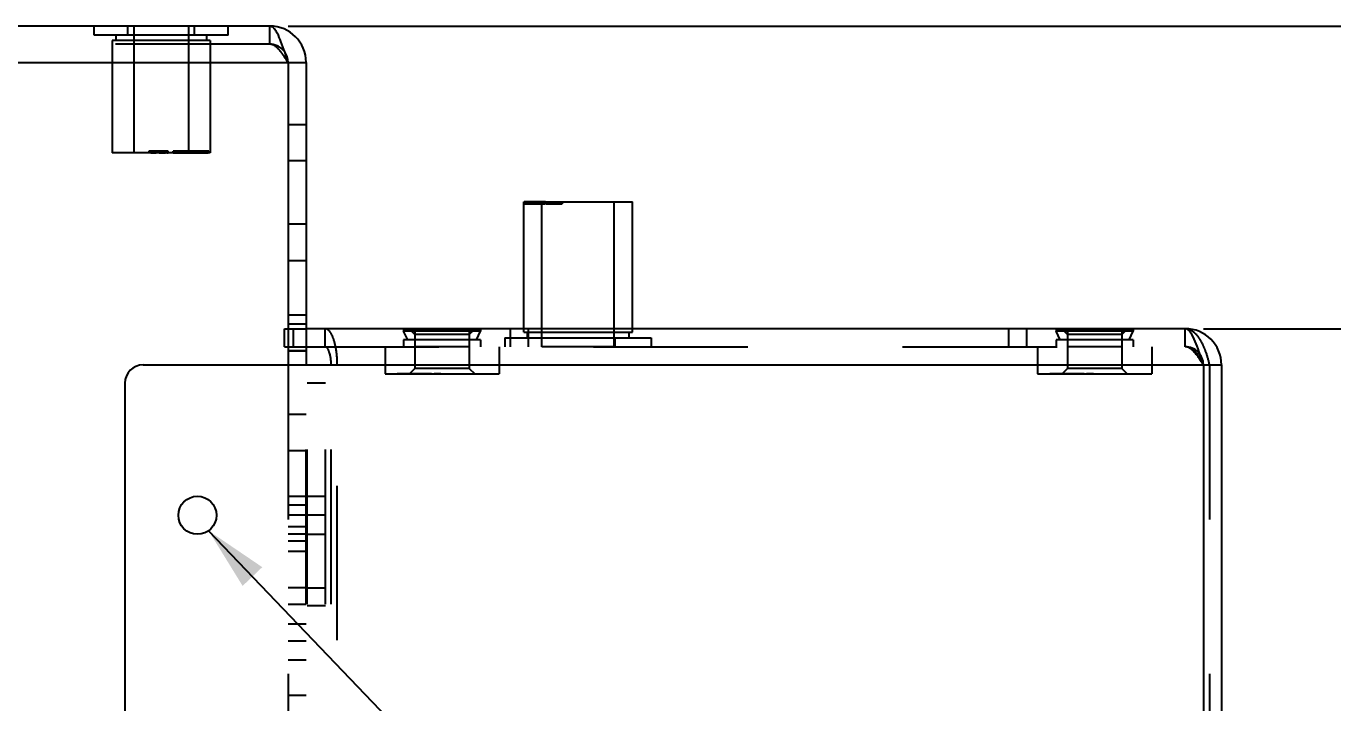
# Model space of a CAD drawing. Header units: millimetres. Extents: x 0 to 8948, y -1340 to 1100.
# Drawn here: x 5076 to 5148.1, y -513.4 to -476 of the extents above; entities that cross this region are included whole.
import ezdxf

# ---------------------------------------------------------------- set-up
doc = ezdxf.new("R2010")
doc.units = ezdxf.units.MM
doc.header["$LTSCALE"] = 85.25
doc.header["$PDMODE"] = 3
doc.header["$PDSIZE"] = 8
doc.linetypes.add('HIDDEN', pattern=[0.2, 0.1, -0.1])
doc.layers.get('0').update_dxf_attribs({"linetype": 'CONTINUOUS'})
doc.layers.get('Defpoints').update_dxf_attribs({"linetype": 'CONTINUOUS'})
doc.layers.add('02___PRT_ALL_AXES', color=7, linetype='CONTINUOUS')
doc.layers.add('DEFAULT_2', color=8, linetype='HIDDEN')
doc.styles.get("Standard").update_dxf_attribs({"font": 'txt', "width": 0.85})
doc.dimstyles.new('DIMSTYLE_1', dxfattribs={"dimtxt": 5, "dimasz": 3.5, "dimexe": 1.5, "dimexo": 1, "dimgap": 1.25, "dimtad": 1, "dimdsep": 46, "dimtxsty": 'Standard', "dimblk": '_FILLED', "dimblk1": '_FILLED', "dimblk2": '_FILLED', "dimcen": 0.09, "dimadec": 0, "dimazin": 0, "dimtp": 0.01, "dimtm": 0.01, "dimtfac": 1, "dimtofl": 0, "dimtmove": 0, "dimatfit": 3, "dimldrblk": '_FILLED', "dimfxl": 0, "dimtolj": 1, "dimarcsym": 0})
doc.dimstyles.get("Standard").update_dxf_attribs({"dimtxt": 2.5, "dimasz": 3.5, "dimexe": 1.5, "dimexo": 1, "dimtad": 1, "dimdsep": 46, "dimtxsty": 'Standard', "dimblk": '_FILLED', "dimblk1": '_FILLED', "dimblk2": '_FILLED', "dimcen": 0.09, "dimadec": 0, "dimazin": 0, "dimtol": 1, "dimtp": 0.01, "dimtm": 0.01, "dimtfac": 1, "dimtofl": 0, "dimtmove": 0, "dimatfit": 3, "dimldrblk": '_FILLED', "dimfxl": 0, "dimtolj": 1, "dimarcsym": 0})

# ---------------------------------------------------------------- blocks, each defined once
blk = doc.blocks.new('_FILLED')
at = {"color": 0, "linetype": 'ByBlock'}
blk.add_solid([(0, 0), (-1, 0.214), (-1, -0.214)], dxfattribs=at)
blk = doc.blocks.new('*D90')
at = {"color": 0, "linetype": 'Continuous', "lineweight": -2, "transparency": 16777216}
for p, q in [((5140.948, -492.731), (5163.981, -492.731)), ((5162.481, -496.231), (5162.481, -540.531)), ((5146.948, -544.031), (5163.981, -544.031))]:
    blk.add_line(p, q, dxfattribs=at)
at = {"layer": 'Defpoints', "color": 0, "linetype": 'Continuous', "transparency": 16777216}
for p in [(5139.948, -492.731), (5145.948, -544.031), (5162.481, -544.031)]:
    blk.add_point(p, dxfattribs=at)
at = {"color": 0, "linetype": 'Continuous', "lineweight": -2, "transparency": 16777216, "xscale": 3.5, "yscale": 3.5, "zscale": 3.5}
for p, rotation in [((5162.481, -492.731), 90), ((5162.481, -544.031), 270)]:
    blk.add_blockref('_FILLED', p, dxfattribs=dict(at, rotation=rotation))
at = {"color": 0, "linetype": 'Continuous', "transparency": 16777216, "insert": (5156.231, -518.381), "char_height": 5, "width": 21.25, "attachment_point": 2, "rotation": 90}
blk.add_mtext('\\A1;*51.3', dxfattribs=at)
blk = doc.blocks.new('*D91')
at = {"color": 0, "linetype": 'Continuous', "lineweight": -2, "transparency": 16777216}
for p, q in [((5090.448, -476.031), (5190.385, -476.031)), ((5188.885, -479.531), (5188.885, -552.531)), ((5090.448, -556.031), (5190.385, -556.031))]:
    blk.add_line(p, q, dxfattribs=at)
at = {"layer": 'Defpoints', "color": 0, "linetype": 'Continuous', "transparency": 16777216}
for p in [(5089.448, -476.031), (5089.448, -556.031), (5188.885, -556.031)]:
    blk.add_point(p, dxfattribs=at)
at = {"color": 0, "linetype": 'Continuous', "lineweight": -2, "transparency": 16777216, "xscale": 3.5, "yscale": 3.5, "zscale": 3.5}
for p, rotation in [((5188.885, -476.031), 90), ((5188.885, -556.031), 270)]:
    blk.add_blockref('_FILLED', p, dxfattribs=dict(at, rotation=rotation))
at = {"color": 0, "linetype": 'Continuous', "transparency": 16777216, "insert": (5182.635, -516.031), "char_height": 5, "width": 12.75, "attachment_point": 2, "rotation": 90}
blk.add_mtext('\\A1;*80', dxfattribs=at)

msp = doc.modelspace()

# ---------------------------------------------------------------- linework, layer by layer
at = {"color": 3, "linetype": 'Continuous'}
for p, q in [((5089.448, -476.031), (4775.448, -476.031)), ((4774.448, -478.031), (5090.448, -478.031)), ((5090.448, -478.031), (5090.448, -494.731)), ((5091.448, -478.031), (5091.448, -494.731)), ((5139.948, -492.731), (5091.448, -492.731)), ((5082.448, -494.731), (5140.948, -494.731)), ((5140.948, -494.731), (5140.948, -543.031)), ((5141.948, -494.731), (5141.948, -542.031)), ((5081.448, -495.731), (5081.448, -541.031))]:
    msp.add_line(p, q, dxfattribs=at)
at = {"color": 7, "linetype": 'Continuous'}
for p, q in [((5090.448, -478.031), (5091.448, -478.031)), ((5103.448, -492.731), (5103.448, -485.731)), ((5109.448, -492.731), (5109.448, -485.731)), ((5140.948, -494.731), (5141.948, -494.731))]:
    msp.add_line(p, q, dxfattribs=at)
at = {"color": 3, "linetype": 'Continuous'}
for centre, radius, start, end in [((5089.448, -478.031), 2, 0, 90), ((5139.948, -494.731), 2, 0, 90), ((5082.448, -495.731), 1, 90, 180)]:
    msp.add_arc(centre, radius, start, end, dxfattribs=at)
at = {"color": 7, "linetype": 'Continuous'}
msp.add_arc((5089.448, -478.031), 1, 0, 35.03149, dxfattribs=at)
at = {"color": 3, "linetype": 'Continuous'}
for points, knots in [([(5090.262, -477.457), (5090.198, -477.265), (5090.077, -476.915), (5089.909, -476.513), (5089.763, -476.265), (5089.646, -476.112), (5089.524, -476.031), (5089.448, -476.031)], [0, 0, 0, 0, 0.358974, 0.654126, 0.770894, 0.865748, 1, 1, 1, 1]), ([(5090.448, -478.031), (5090.402, -477.887), (5090.341, -477.695), (5090.278, -477.504), (5090.262, -477.457)], [0, 0, 0, 0, 0.754218, 1, 1, 1, 1]), ([(5140.501, -493.44), (5140.425, -493.258), (5140.315, -492.986), (5140.059, -492.731), (5139.948, -492.731)], [0, 0, 0, 0, 0.639668, 1, 1, 1, 1]), ([(5140.764, -494.163), (5140.743, -494.098), (5140.661, -493.855), (5140.573, -493.613), (5140.501, -493.44)], [0, 0, 0, 0, 0.267533, 1, 1, 1, 1])]:
    msp.add_open_spline(points, degree=3, knots=knots, dxfattribs=at)
msp.add_open_spline([(5140.948, -494.731), (5140.887, -494.542), (5140.827, -494.352), (5140.764, -494.163)], degree=3, dxfattribs=at)
at = {"layer": '02___PRT_ALL_AXES', "color": 8, "linetype": 'HIDDEN'}
for p, q in [((5084.948, -476.031), (5081.948, -476.031)), ((5081.948, -476.031), (5081.948, -483.031)), ((5084.948, -476.031), (5084.948, -483.031)), ((5080.748, -476.831), (5080.748, -483.031)), ((5084.948, -477.031), (5081.948, -477.031)), ((5086.148, -476.831), (5086.148, -483.031)), ((5086.148, -483.031), (5080.748, -483.031)), ((5104.448, -493.731), (5104.448, -485.731)), ((5108.448, -493.731), (5108.448, -485.731)), ((5100.448, -492.731), (5097.448, -492.731)), ((5097.448, -492.731), (5097.448, -493.731)), ((5100.448, -492.731), (5100.448, -493.731)), ((5103.448, -492.931), (5103.448, -492.731)), ((5108.448, -492.731), (5104.448, -492.731)), ((5109.448, -492.931), (5109.448, -492.731)), ((5136.448, -492.731), (5133.448, -492.731)), ((5133.448, -492.731), (5133.448, -493.731)), ((5136.448, -492.731), (5136.448, -493.731)), ((5100.448, -493.731), (5097.448, -493.731)), ((5108.448, -493.731), (5104.448, -493.731)), ((5136.448, -493.731), (5133.448, -493.731)), ((5090.448, -501.981), (5091.448, -501.981)), ((5091.508, -501.981), (5092.508, -501.981)), ((5091.508, -504.08), (5091.508, -501.982)), ((5092.508, -504.08), (5092.508, -501.982)), ((5091.448, -503.031), (5090.448, -503.031)), ((5092.508, -503.031), (5091.508, -503.031)), ((5091.508, -504.081), (5092.508, -504.081))]:
    msp.add_line(p, q, dxfattribs=at)
at = {"layer": '02___PRT_ALL_AXES', "color": 7, "linetype": 'Continuous'}
for p, q in [((5103.448, -485.731), (5109.448, -485.731)), ((5103.448, -492.731), (5103.448, -485.731)), ((5109.448, -492.731), (5109.448, -485.731))]:
    msp.add_line(p, q, dxfattribs=at)
at = {"layer": '02___PRT_ALL_AXES', "color": 3, "linetype": 'Continuous'}
msp.add_circle((5085.448, -503.031), 1.05, dxfattribs=at)
at = {"layer": 'DEFAULT_2', "color": 8, "linetype": 'HIDDEN'}
for p, q in [((5079.753, -476.531), (5079.753, -476.031)), ((5087.143, -476.531), (5079.753, -476.531)), ((5080.948, -476.531), (5080.948, -476.831)), ((5081.6, -476.531), (5081.6, -476.031)), ((5085.295, -476.531), (5085.295, -476.031)), ((5085.948, -476.531), (5085.948, -476.831)), ((5087.143, -476.531), (5087.143, -476.031)), ((5089.448, -477.031), (5089.448, -476.031)), ((5089.448, -477.031), (4775.448, -477.031)), ((5086.148, -476.831), (5080.748, -476.831)), ((5080.748, -476.831), (5080.748, -483.031)), ((5086.148, -476.831), (5086.148, -483.031)), ((5090.448, -481.46), (5091.448, -481.46)), ((5083.825, -482.931), (5082.76, -482.931)), ((5082.76, -482.931), (5082.76, -483.031)), ((5082.828, -483.031), (5082.828, -482.931)), ((5082.883, -482.931), (5082.883, -483.031)), ((5082.937, -483.031), (5082.937, -482.931)), ((5083.015, -483.031), (5083.015, -482.931)), ((5083.172, -482.931), (5083.172, -483.031)), ((5083.263, -483.031), (5083.263, -482.931)), ((5083.339, -482.931), (5083.339, -483.031)), ((5083.631, -482.931), (5083.631, -483.031)), ((5083.638, -483.031), (5083.638, -482.931)), ((5083.685, -483.031), (5083.685, -482.931)), ((5083.757, -482.931), (5083.757, -483.031)), ((5083.825, -483.031), (5083.825, -482.931)), ((5086.073, -482.931), (5084.115, -482.931)), ((5084.115, -483.031), (5084.115, -482.931)), ((5084.141, -483.031), (5084.141, -482.931)), ((5084.142, -483.031), (5084.142, -482.931)), ((5084.192, -483.031), (5084.192, -482.931)), ((5084.23, -483.031), (5084.23, -482.931)), ((5084.233, -483.031), (5084.233, -482.931)), ((5084.265, -483.031), (5084.265, -482.931)), ((5084.306, -483.031), (5084.306, -482.931)), ((5084.342, -483.031), (5084.342, -482.931)), ((5084.343, -483.031), (5084.343, -482.931)), ((5084.397, -483.031), (5084.397, -482.931)), ((5084.414, -483.031), (5084.414, -482.931)), ((5084.448, -483.031), (5084.448, -482.931)), ((5084.478, -483.031), (5084.478, -482.931)), ((5084.486, -483.031), (5084.486, -482.931)), ((5084.515, -483.031), (5084.515, -482.931)), ((5084.517, -483.031), (5084.517, -482.931)), ((5084.518, -483.031), (5084.518, -482.931)), ((5084.526, -483.031), (5084.526, -482.931)), ((5084.562, -483.031), (5084.562, -482.931)), ((5084.571, -483.031), (5084.571, -482.931)), ((5084.584, -483.031), (5084.584, -482.931)), ((5084.59, -483.031), (5084.59, -482.931)), ((5084.592, -483.031), (5084.592, -482.931)), ((5084.631, -483.031), (5084.631, -482.931)), ((5084.634, -483.031), (5084.634, -482.931)), ((5084.659, -483.031), (5084.659, -482.931)), ((5084.675, -483.031), (5084.675, -482.931)), ((5084.681, -483.031), (5084.681, -482.931)), ((5084.685, -483.031), (5084.685, -482.931)), ((5084.686, -483.031), (5084.686, -482.931)), ((5084.689, -483.031), (5084.689, -482.931)), ((5084.731, -483.031), (5084.731, -482.931)), ((5084.748, -483.031), (5084.748, -482.931)), ((5084.752, -483.031), (5084.752, -482.931)), ((5084.755, -483.031), (5084.755, -482.931)), ((5084.762, -482.931), (5084.762, -483.031)), ((5084.77, -483.031), (5084.77, -482.931)), ((5084.793, -483.031), (5084.793, -482.931)), ((5084.796, -483.031), (5084.796, -482.931)), ((5084.827, -483.031), (5084.827, -482.931)), ((5084.838, -483.031), (5084.838, -482.931)), ((5084.866, -483.031), (5084.866, -482.931)), ((5084.907, -483.031), (5084.907, -482.931)), ((5084.915, -482.931), (5084.915, -483.031)), ((5084.916, -483.031), (5084.916, -482.931)), ((5084.934, -483.031), (5084.934, -482.931)), ((5084.941, -483.031), (5084.941, -482.931)), ((5084.951, -483.031), (5084.951, -482.931)), ((5084.955, -483.031), (5084.955, -482.931)), ((5084.971, -483.031), (5084.971, -482.931)), ((5084.996, -483.031), (5084.996, -482.931)), ((5085.021, -483.031), (5085.021, -482.931)), ((5085.025, -483.031), (5085.025, -482.931)), ((5085.033, -483.031), (5085.033, -482.931)), ((5085.039, -483.031), (5085.039, -482.931)), ((5085.04, -483.031), (5085.04, -482.931)), ((5085.052, -483.031), (5085.052, -482.931)), ((5085.055, -483.031), (5085.055, -482.931)), ((5085.058, -483.031), (5085.058, -482.931)), ((5085.082, -483.031), (5085.082, -482.931)), ((5085.128, -483.031), (5085.128, -482.931)), ((5085.177, -483.031), (5085.177, -482.931)), ((5085.18, -483.031), (5085.18, -482.931)), ((5085.189, -483.031), (5085.189, -482.931)), ((5085.204, -483.031), (5085.204, -482.931)), ((5085.206, -483.031), (5085.206, -482.931)), ((5085.215, -483.031), (5085.215, -482.931)), ((5085.239, -483.031), (5085.239, -482.931)), ((5085.248, -483.031), (5085.248, -482.931)), ((5085.25, -483.031), (5085.25, -482.931)), ((5085.265, -483.031), (5085.265, -482.931)), ((5085.274, -483.031), (5085.274, -482.931)), ((5085.277, -483.031), (5085.277, -482.931)), ((5085.292, -483.031), (5085.292, -482.931)), ((5085.372, -483.031), (5085.372, -482.931)), ((5085.396, -483.031), (5085.396, -482.931)), ((5085.415, -483.031), (5085.415, -482.931)), ((5085.421, -483.031), (5085.421, -482.931)), ((5086.042, -482.931), (5086.042, -483.031)), ((5086.073, -482.931), (5086.073, -483.031)), ((5082.883, -483.031), (5083.172, -483.031)), ((5083.339, -483.031), (5083.685, -483.031)), ((5083.757, -483.031), (5083.825, -483.031)), ((5084.115, -483.031), (5086.042, -483.031)), ((5091.448, -483.46), (5090.448, -483.46)), ((5103.469, -485.831), (5103.469, -485.731)), ((5103.469, -485.831), (5104.658, -485.831)), ((5103.474, -485.731), (5103.474, -485.831)), ((5104.658, -485.731), (5103.483, -485.731)), ((5103.483, -485.831), (5103.483, -485.731)), ((5103.511, -485.731), (5103.511, -485.831)), ((5103.514, -485.731), (5103.514, -485.831)), ((5103.555, -485.731), (5103.555, -485.831)), ((5103.557, -485.731), (5103.557, -485.831)), ((5103.563, -485.731), (5103.563, -485.831)), ((5103.564, -485.731), (5103.564, -485.831)), ((5103.573, -485.731), (5103.573, -485.831)), ((5103.588, -485.731), (5103.588, -485.831)), ((5103.59, -485.731), (5103.59, -485.831)), ((5103.63, -485.731), (5103.63, -485.831)), ((5103.633, -485.731), (5103.633, -485.831)), ((5103.637, -485.731), (5103.637, -485.831)), ((5103.649, -485.731), (5103.649, -485.831)), ((5103.688, -485.731), (5103.688, -485.831)), ((5103.699, -485.731), (5103.699, -485.831)), ((5103.707, -485.731), (5103.707, -485.831)), ((5103.719, -485.731), (5103.719, -485.831)), ((5103.758, -485.731), (5103.758, -485.831)), ((5103.769, -485.731), (5103.769, -485.831)), ((5103.773, -485.731), (5103.773, -485.831)), ((5103.777, -485.731), (5103.777, -485.831)), ((5103.816, -485.731), (5103.816, -485.831)), ((5103.819, -485.731), (5103.819, -485.831)), ((5103.836, -485.731), (5103.836, -485.831)), ((5103.842, -485.731), (5103.842, -485.831)), ((5103.843, -485.731), (5103.843, -485.831)), ((5103.849, -485.731), (5103.849, -485.831)), ((5103.851, -485.731), (5103.851, -485.831)), ((5103.858, -485.731), (5103.858, -485.831)), ((5103.87, -485.731), (5103.87, -485.831)), ((5103.891, -485.731), (5103.891, -485.831)), ((5103.897, -485.731), (5103.897, -485.831)), ((5103.898, -485.731), (5103.898, -485.831)), ((5103.903, -485.731), (5103.903, -485.831)), ((5103.908, -485.731), (5103.908, -485.831)), ((5103.91, -485.731), (5103.91, -485.831)), ((5103.914, -485.731), (5103.914, -485.831)), ((5103.917, -485.731), (5103.917, -485.831)), ((5103.919, -485.731), (5103.919, -485.831)), ((5103.924, -485.731), (5103.924, -485.831)), ((5103.945, -485.731), (5103.945, -485.831)), ((5103.959, -485.731), (5103.959, -485.831)), ((5103.965, -485.831), (5103.965, -485.731)), ((5103.972, -485.731), (5103.972, -485.831)), ((5103.977, -485.731), (5103.977, -485.831)), ((5103.982, -485.731), (5103.982, -485.831)), ((5103.994, -485.731), (5103.994, -485.831)), ((5104.004, -485.731), (5104.004, -485.831)), ((5104.005, -485.731), (5104.005, -485.831)), ((5104.008, -485.731), (5104.008, -485.831)), ((5104.021, -485.731), (5104.021, -485.831)), ((5104.022, -485.831), (5104.022, -485.731)), ((5104.027, -485.731), (5104.027, -485.831)), ((5104.039, -485.731), (5104.039, -485.831)), ((5104.04, -485.731), (5104.04, -485.831)), ((5104.05, -485.731), (5104.05, -485.831)), ((5104.052, -485.731), (5104.052, -485.831)), ((5104.054, -485.731), (5104.054, -485.831)), ((5104.059, -485.731), (5104.059, -485.831)), ((5104.071, -485.731), (5104.071, -485.831)), ((5104.084, -485.731), (5104.084, -485.831)), ((5104.093, -485.731), (5104.093, -485.831)), ((5104.094, -485.731), (5104.094, -485.831)), ((5104.098, -485.731), (5104.098, -485.831)), ((5104.104, -485.731), (5104.104, -485.831)), ((5104.116, -485.731), (5104.116, -485.831)), ((5104.12, -485.731), (5104.12, -485.831)), ((5104.131, -485.731), (5104.131, -485.831)), ((5104.139, -485.731), (5104.139, -485.831)), ((5104.151, -485.731), (5104.151, -485.831)), ((5104.153, -485.731), (5104.153, -485.831)), ((5104.174, -485.731), (5104.174, -485.831)), ((5104.179, -485.731), (5104.179, -485.831)), ((5104.181, -485.731), (5104.181, -485.831)), ((5104.182, -485.731), (5104.182, -485.831)), ((5104.184, -485.731), (5104.184, -485.831)), ((5104.188, -485.731), (5104.188, -485.831)), ((5104.194, -485.731), (5104.194, -485.831)), ((5104.195, -485.731), (5104.195, -485.831)), ((5104.211, -485.731), (5104.211, -485.831)), ((5104.228, -485.731), (5104.228, -485.831)), ((5104.232, -485.731), (5104.232, -485.831)), ((5104.235, -485.731), (5104.235, -485.831)), ((5104.264, -485.731), (5104.264, -485.831)), ((5104.267, -485.731), (5104.267, -485.831)), ((5104.273, -485.731), (5104.273, -485.831)), ((5104.293, -485.731), (5104.293, -485.831)), ((5104.454, -485.731), (5104.454, -485.831)), ((5104.464, -485.731), (5104.464, -485.831)), ((5104.535, -485.731), (5104.535, -485.831)), ((5104.55, -485.731), (5104.55, -485.831)), ((5104.597, -485.731), (5104.597, -485.831)), ((5104.658, -485.731), (5104.658, -485.831)), ((5104.687, -485.731), (5105.57, -485.731)), ((5104.687, -485.731), (5104.687, -485.831)), ((5104.687, -485.831), (5105.57, -485.831)), ((5104.695, -485.731), (5104.695, -485.831)), ((5104.708, -485.731), (5104.708, -485.831)), ((5104.726, -485.731), (5104.726, -485.831)), ((5104.747, -485.731), (5104.747, -485.831)), ((5104.789, -485.731), (5104.789, -485.831)), ((5104.79, -485.731), (5104.79, -485.831)), ((5104.806, -485.831), (5104.806, -485.731)), ((5104.811, -485.731), (5104.811, -485.831)), ((5104.815, -485.731), (5104.815, -485.831)), ((5104.86, -485.731), (5104.86, -485.831)), ((5104.863, -485.731), (5104.863, -485.831)), ((5104.92, -485.731), (5104.92, -485.831)), ((5104.945, -485.731), (5104.945, -485.831)), ((5104.984, -485.731), (5104.984, -485.831)), ((5104.995, -485.731), (5104.995, -485.831)), ((5105.051, -485.731), (5105.051, -485.831)), ((5105.076, -485.731), (5105.076, -485.831)), ((5105.111, -485.731), (5105.111, -485.831)), ((5105.117, -485.731), (5105.117, -485.831)), ((5105.151, -485.731), (5105.151, -485.831)), ((5105.158, -485.831), (5105.158, -485.731)), ((5105.177, -485.731), (5105.177, -485.831)), ((5105.231, -485.731), (5105.231, -485.831)), ((5105.432, -485.731), (5105.432, -485.831)), ((5105.57, -485.731), (5105.57, -485.831)), ((5091.448, -486.96), (5090.448, -486.96)), ((5090.448, -488.96), (5091.448, -488.96)), ((5090.448, -491.96), (5091.448, -491.96)), ((5090.248, -492.731), (5091.448, -492.731)), ((5090.248, -493.731), (5090.248, -492.731)), ((5091.448, -492.481), (5090.448, -492.481)), ((5090.748, -493.731), (5090.748, -492.731)), ((5092.482, -492.731), (5092.482, -493.731)), ((5101.073, -492.761), (5096.823, -492.761)), ((5096.823, -492.761), (5096.823, -492.861)), ((5101.073, -492.861), (5096.823, -492.861)), ((5097.048, -493.351), (5096.823, -492.861)), ((5097.448, -493.061), (5097.148, -492.761)), ((5100.448, -493.061), (5097.448, -493.061)), ((5097.448, -493.061), (5097.448, -494.931)), ((5100.448, -493.061), (5100.748, -492.761)), ((5100.448, -493.061), (5100.448, -494.931)), ((5100.848, -493.351), (5101.073, -492.861)), ((5101.073, -492.761), (5101.073, -492.861)), ((5102.698, -492.731), (5102.698, -493.731)), ((5103.448, -492.931), (5103.448, -492.731)), ((5103.448, -492.931), (5109.448, -492.931)), ((5103.648, -492.931), (5103.648, -493.231)), ((5103.698, -492.731), (5103.698, -493.731)), ((5109.248, -492.931), (5109.248, -493.231)), ((5109.448, -492.931), (5109.448, -492.731)), ((5130.198, -492.731), (5130.198, -493.731)), ((5131.198, -492.731), (5131.198, -493.731)), ((5137.073, -492.761), (5132.823, -492.761)), ((5132.823, -492.761), (5132.823, -492.861)), ((5137.073, -492.861), (5132.823, -492.861)), ((5133.048, -493.351), (5132.823, -492.861)), ((5133.448, -493.061), (5133.148, -492.761)), ((5136.448, -493.061), (5133.448, -493.061)), ((5133.448, -493.061), (5133.448, -494.931)), ((5136.448, -493.061), (5136.748, -492.761)), ((5136.448, -493.061), (5136.448, -494.931)), ((5136.848, -493.351), (5137.073, -492.861)), ((5137.073, -492.761), (5137.073, -492.861)), ((5139.948, -493.731), (5139.948, -492.731)), ((5090.248, -493.731), (5139.948, -493.731)), ((5095.798, -493.731), (5095.798, -495.231)), ((5101.073, -493.351), (5096.823, -493.351)), ((5096.823, -493.351), (5096.823, -493.731)), ((5101.073, -493.351), (5101.073, -493.731)), ((5102.098, -493.731), (5102.098, -495.231)), ((5102.406, -493.231), (5110.489, -493.231)), ((5102.406, -493.231), (5102.406, -493.731)), ((5104.427, -493.231), (5104.427, -493.731)), ((5108.469, -493.231), (5108.469, -493.731)), ((5110.489, -493.231), (5110.489, -493.731)), ((5131.798, -493.731), (5131.798, -495.231)), ((5137.073, -493.351), (5132.823, -493.351)), ((5132.823, -493.351), (5132.823, -493.731)), ((5137.073, -493.351), (5137.073, -493.731)), ((5138.098, -493.731), (5138.098, -495.231)), ((5091.448, -493.96), (5090.448, -493.96)), ((5091.448, -493.981), (5090.448, -493.981)), ((5090.448, -494.731), (5090.448, -542.031)), ((5091.448, -542.031), (5091.448, -494.731)), ((5091.508, -542.031), (5091.508, -494.731)), ((5092.508, -542.031), (5092.508, -494.731)), ((5092.824, -542.031), (5092.824, -494.731)), ((5093.166, -544.031), (5093.166, -494.731)), ((5095.798, -495.231), (5102.098, -495.231)), ((5096.472, -495.211), (5098.363, -495.211)), ((5096.472, -495.211), (5096.472, -495.231)), ((5096.486, -495.211), (5096.486, -495.231)), ((5096.508, -495.231), (5096.508, -495.211)), ((5096.516, -495.211), (5096.516, -495.231)), ((5096.554, -495.231), (5096.554, -495.211)), ((5096.554, -495.211), (5096.554, -495.231)), ((5096.555, -495.211), (5096.555, -495.231)), ((5096.557, -495.211), (5096.557, -495.231)), ((5096.567, -495.211), (5096.567, -495.231)), ((5096.577, -495.231), (5096.577, -495.211)), ((5096.801, -495.211), (5096.801, -495.231)), ((5096.834, -495.211), (5096.834, -495.231)), ((5096.915, -495.211), (5096.915, -495.231)), ((5096.948, -495.211), (5096.948, -495.231)), ((5096.956, -495.211), (5096.956, -495.231)), ((5096.969, -495.211), (5096.969, -495.231)), ((5096.989, -495.211), (5096.989, -495.231)), ((5096.99, -495.211), (5096.99, -495.231)), ((5096.992, -495.211), (5096.992, -495.231)), ((5097.019, -495.211), (5097.019, -495.231)), ((5097.02, -495.211), (5097.02, -495.231)), ((5097.026, -495.211), (5097.026, -495.231)), ((5097.036, -495.211), (5097.036, -495.231)), ((5097.048, -495.231), (5097.048, -495.211)), ((5097.049, -495.211), (5097.049, -495.231)), ((5097.094, -495.211), (5097.094, -495.231)), ((5097.106, -495.211), (5097.106, -495.231)), ((5097.135, -495.211), (5097.135, -495.231)), ((5097.139, -495.211), (5097.139, -495.231)), ((5097.142, -495.211), (5097.142, -495.231)), ((5097.448, -494.931), (5097.148, -495.231)), ((5097.148, -495.211), (5097.148, -495.231)), ((5097.216, -495.211), (5097.216, -495.231)), ((5097.233, -495.211), (5097.233, -495.231)), ((5097.236, -495.211), (5097.236, -495.231)), ((5097.238, -495.211), (5097.238, -495.231)), ((5097.239, -495.231), (5097.239, -495.211)), ((5097.253, -495.211), (5097.253, -495.231)), ((5097.256, -495.211), (5097.256, -495.231)), ((5097.258, -495.211), (5097.258, -495.231)), ((5097.271, -495.211), (5097.271, -495.231)), ((5097.273, -495.211), (5097.273, -495.231)), ((5097.281, -495.211), (5097.281, -495.231)), ((5097.282, -495.211), (5097.282, -495.231)), ((5097.342, -495.211), (5097.342, -495.231)), ((5097.343, -495.211), (5097.343, -495.231)), ((5097.355, -495.231), (5097.355, -495.211)), ((5097.38, -495.211), (5097.38, -495.231)), ((5097.386, -495.211), (5097.386, -495.231)), ((5097.401, -495.211), (5097.401, -495.231)), ((5097.404, -495.211), (5097.404, -495.231)), ((5097.417, -495.231), (5097.417, -495.211)), ((5097.421, -495.211), (5097.421, -495.231)), ((5097.431, -495.211), (5097.431, -495.231)), ((5097.432, -495.231), (5097.432, -495.211)), ((5097.435, -495.211), (5097.435, -495.231)), ((5097.446, -495.211), (5097.446, -495.231)), ((5100.448, -494.931), (5097.448, -494.931)), ((5097.46, -495.231), (5097.46, -495.211)), ((5097.461, -495.211), (5097.461, -495.231)), ((5097.462, -495.211), (5097.462, -495.231)), ((5097.496, -495.231), (5097.496, -495.211)), ((5097.503, -495.211), (5097.503, -495.231)), ((5097.562, -495.211), (5097.562, -495.231)), ((5097.57, -495.231), (5097.57, -495.211)), ((5097.594, -495.211), (5097.594, -495.231)), ((5097.605, -495.211), (5097.605, -495.231)), ((5097.617, -495.231), (5097.617, -495.211)), ((5097.628, -495.211), (5097.628, -495.231)), ((5097.628, -495.231), (5097.628, -495.211)), ((5097.639, -495.211), (5097.639, -495.231)), ((5097.641, -495.211), (5097.641, -495.231)), ((5097.679, -495.211), (5097.679, -495.231)), ((5097.708, -495.211), (5097.708, -495.231)), ((5097.716, -495.211), (5097.716, -495.231)), ((5097.716, -495.211), (5097.716, -495.231)), ((5097.792, -495.231), (5097.792, -495.211)), ((5097.81, -495.211), (5097.81, -495.231)), ((5097.839, -495.211), (5097.839, -495.231)), ((5097.852, -495.211), (5097.852, -495.231)), ((5097.862, -495.231), (5097.862, -495.211)), ((5097.879, -495.211), (5097.879, -495.231)), ((5097.91, -495.231), (5097.91, -495.211)), ((5097.918, -495.211), (5097.918, -495.231)), ((5098.046, -495.231), (5098.046, -495.211)), ((5098.081, -495.211), (5098.081, -495.231)), ((5098.109, -495.211), (5098.109, -495.231)), ((5098.117, -495.211), (5098.117, -495.231)), ((5098.146, -495.211), (5098.146, -495.231)), ((5098.157, -495.211), (5098.157, -495.231)), ((5098.185, -495.211), (5098.185, -495.231)), ((5098.193, -495.211), (5098.193, -495.231)), ((5098.352, -495.211), (5098.352, -495.231)), ((5098.363, -495.211), (5098.363, -495.231)), ((5098.503, -495.211), (5098.884, -495.211)), ((5098.503, -495.211), (5098.503, -495.231)), ((5098.505, -495.211), (5098.505, -495.231)), ((5098.545, -495.211), (5098.545, -495.231)), ((5098.554, -495.211), (5098.554, -495.231)), ((5098.555, -495.211), (5098.555, -495.231)), ((5098.556, -495.211), (5098.556, -495.231)), ((5098.578, -495.211), (5098.578, -495.231)), ((5098.584, -495.211), (5098.584, -495.231)), ((5098.585, -495.231), (5098.585, -495.211)), ((5098.589, -495.211), (5098.589, -495.231)), ((5098.593, -495.211), (5098.593, -495.231)), ((5098.671, -495.211), (5098.671, -495.231)), ((5098.686, -495.211), (5098.686, -495.231)), ((5098.687, -495.211), (5098.687, -495.231)), ((5098.696, -495.211), (5098.696, -495.231)), ((5098.72, -495.211), (5098.72, -495.231)), ((5098.732, -495.211), (5098.732, -495.231)), ((5098.777, -495.211), (5098.777, -495.231)), ((5098.805, -495.211), (5098.805, -495.231)), ((5098.811, -495.211), (5098.811, -495.231)), ((5098.837, -495.211), (5098.837, -495.231)), ((5098.837, -495.231), (5098.837, -495.211)), ((5098.843, -495.211), (5098.843, -495.231)), ((5098.845, -495.211), (5098.845, -495.231)), ((5098.852, -495.231), (5098.852, -495.211)), ((5098.856, -495.211), (5098.856, -495.231)), ((5098.884, -495.211), (5098.884, -495.231)), ((5098.884, -495.231), (5098.884, -495.211)), ((5100.448, -494.931), (5100.748, -495.231)), ((5131.798, -495.231), (5138.098, -495.231)), ((5132.472, -495.211), (5134.363, -495.211)), ((5132.472, -495.211), (5132.472, -495.231)), ((5132.486, -495.211), (5132.486, -495.231)), ((5132.508, -495.231), (5132.508, -495.211)), ((5132.516, -495.211), (5132.516, -495.231)), ((5132.554, -495.231), (5132.554, -495.211)), ((5132.554, -495.211), (5132.554, -495.231)), ((5132.555, -495.211), (5132.555, -495.231)), ((5132.557, -495.211), (5132.557, -495.231)), ((5132.567, -495.211), (5132.567, -495.231)), ((5132.577, -495.231), (5132.577, -495.211)), ((5132.801, -495.211), (5132.801, -495.231)), ((5132.834, -495.211), (5132.834, -495.231)), ((5132.915, -495.211), (5132.915, -495.231)), ((5132.948, -495.211), (5132.948, -495.231)), ((5132.956, -495.211), (5132.956, -495.231)), ((5132.969, -495.211), (5132.969, -495.231)), ((5132.989, -495.211), (5132.989, -495.231)), ((5132.99, -495.211), (5132.99, -495.231)), ((5132.992, -495.211), (5132.992, -495.231)), ((5133.019, -495.211), (5133.019, -495.231)), ((5133.02, -495.211), (5133.02, -495.231)), ((5133.026, -495.211), (5133.026, -495.231)), ((5133.036, -495.211), (5133.036, -495.231)), ((5133.048, -495.231), (5133.048, -495.211)), ((5133.049, -495.211), (5133.049, -495.231)), ((5133.094, -495.211), (5133.094, -495.231)), ((5133.106, -495.211), (5133.106, -495.231)), ((5133.135, -495.211), (5133.135, -495.231)), ((5133.139, -495.211), (5133.139, -495.231)), ((5133.142, -495.211), (5133.142, -495.231)), ((5133.448, -494.931), (5133.148, -495.231)), ((5133.148, -495.211), (5133.148, -495.231)), ((5133.216, -495.211), (5133.216, -495.231)), ((5133.233, -495.211), (5133.233, -495.231)), ((5133.236, -495.211), (5133.236, -495.231)), ((5133.238, -495.211), (5133.238, -495.231)), ((5133.239, -495.231), (5133.239, -495.211)), ((5133.253, -495.211), (5133.253, -495.231)), ((5133.256, -495.211), (5133.256, -495.231)), ((5133.258, -495.211), (5133.258, -495.231)), ((5133.271, -495.211), (5133.271, -495.231)), ((5133.273, -495.211), (5133.273, -495.231)), ((5133.281, -495.211), (5133.281, -495.231)), ((5133.282, -495.211), (5133.282, -495.231)), ((5133.342, -495.211), (5133.342, -495.231)), ((5133.343, -495.211), (5133.343, -495.231)), ((5133.355, -495.231), (5133.355, -495.211)), ((5133.38, -495.211), (5133.38, -495.231)), ((5133.386, -495.211), (5133.386, -495.231)), ((5133.401, -495.211), (5133.401, -495.231)), ((5133.404, -495.211), (5133.404, -495.231)), ((5133.417, -495.231), (5133.417, -495.211)), ((5133.421, -495.211), (5133.421, -495.231)), ((5133.431, -495.211), (5133.431, -495.231)), ((5133.432, -495.231), (5133.432, -495.211)), ((5133.435, -495.211), (5133.435, -495.231)), ((5133.446, -495.211), (5133.446, -495.231)), ((5136.448, -494.931), (5133.448, -494.931)), ((5133.46, -495.231), (5133.46, -495.211)), ((5133.461, -495.211), (5133.461, -495.231)), ((5133.462, -495.211), (5133.462, -495.231)), ((5133.496, -495.231), (5133.496, -495.211)), ((5133.503, -495.211), (5133.503, -495.231)), ((5133.562, -495.211), (5133.562, -495.231)), ((5133.57, -495.231), (5133.57, -495.211)), ((5133.594, -495.211), (5133.594, -495.231)), ((5133.605, -495.211), (5133.605, -495.231)), ((5133.617, -495.231), (5133.617, -495.211)), ((5133.628, -495.211), (5133.628, -495.231)), ((5133.628, -495.231), (5133.628, -495.211)), ((5133.639, -495.211), (5133.639, -495.231)), ((5133.641, -495.211), (5133.641, -495.231)), ((5133.679, -495.211), (5133.679, -495.231)), ((5133.708, -495.211), (5133.708, -495.231)), ((5133.716, -495.211), (5133.716, -495.231)), ((5133.716, -495.211), (5133.716, -495.231)), ((5133.792, -495.231), (5133.792, -495.211)), ((5133.81, -495.211), (5133.81, -495.231)), ((5133.839, -495.211), (5133.839, -495.231)), ((5133.852, -495.211), (5133.852, -495.231)), ((5133.862, -495.231), (5133.862, -495.211)), ((5133.879, -495.211), (5133.879, -495.231)), ((5133.91, -495.231), (5133.91, -495.211)), ((5133.918, -495.211), (5133.918, -495.231)), ((5134.046, -495.231), (5134.046, -495.211)), ((5134.081, -495.211), (5134.081, -495.231)), ((5134.109, -495.211), (5134.109, -495.231)), ((5134.117, -495.211), (5134.117, -495.231)), ((5134.146, -495.211), (5134.146, -495.231)), ((5134.157, -495.211), (5134.157, -495.231)), ((5134.185, -495.211), (5134.185, -495.231)), ((5134.193, -495.211), (5134.193, -495.231)), ((5134.352, -495.211), (5134.352, -495.231)), ((5134.363, -495.211), (5134.363, -495.231)), ((5134.503, -495.211), (5134.884, -495.211)), ((5134.503, -495.211), (5134.503, -495.231)), ((5134.505, -495.211), (5134.505, -495.231)), ((5134.545, -495.211), (5134.545, -495.231)), ((5134.554, -495.211), (5134.554, -495.231)), ((5134.555, -495.211), (5134.555, -495.231)), ((5134.556, -495.211), (5134.556, -495.231)), ((5134.578, -495.211), (5134.578, -495.231)), ((5134.584, -495.211), (5134.584, -495.231)), ((5134.585, -495.231), (5134.585, -495.211)), ((5134.589, -495.211), (5134.589, -495.231)), ((5134.593, -495.211), (5134.593, -495.231)), ((5134.671, -495.211), (5134.671, -495.231)), ((5134.686, -495.211), (5134.686, -495.231)), ((5134.687, -495.211), (5134.687, -495.231)), ((5134.696, -495.211), (5134.696, -495.231)), ((5134.72, -495.211), (5134.72, -495.231)), ((5134.732, -495.211), (5134.732, -495.231)), ((5134.777, -495.211), (5134.777, -495.231)), ((5134.805, -495.211), (5134.805, -495.231)), ((5134.811, -495.211), (5134.811, -495.231)), ((5134.837, -495.211), (5134.837, -495.231)), ((5134.837, -495.231), (5134.837, -495.211)), ((5134.843, -495.211), (5134.843, -495.231)), ((5134.845, -495.211), (5134.845, -495.231)), ((5134.852, -495.231), (5134.852, -495.211)), ((5134.856, -495.211), (5134.856, -495.231)), ((5134.884, -495.211), (5134.884, -495.231)), ((5134.884, -495.231), (5134.884, -495.211)), ((5136.448, -494.931), (5136.748, -495.231)), ((5141.29, -494.731), (5141.29, -543.031)), ((5092.508, -495.731), (5091.508, -495.731)), ((5091.448, -497.46), (5090.448, -497.46)), ((5090.448, -499.46), (5091.448, -499.46)), ((5090.448, -502.46), (5091.448, -502.46)), ((5091.448, -502.464), (5090.448, -502.464)), ((5091.448, -503.667), (5090.448, -503.667)), ((5091.448, -504.081), (5090.448, -504.081)), ((5091.448, -504.46), (5090.448, -504.46)), ((5091.448, -505.031), (5090.448, -505.031)), ((5091.448, -507.031), (5090.448, -507.031)), ((5091.508, -507.031), (5092.508, -507.031)), ((5091.448, -507.96), (5090.448, -507.96)), ((5092.508, -508.031), (5091.508, -508.031)), ((5091.448, -509.031), (5090.448, -509.031)), ((5090.448, -509.96), (5091.448, -509.96)), ((5091.448, -511.031), (5090.448, -511.031)), ((5090.448, -512.96), (5091.448, -512.96))]:
    msp.add_line(p, q, dxfattribs=at)
for centre, radius, start, end in [((5089.448, -478.031), 1, 35.03149, 90), ((5139.948, -494.731), 1, 0, 90), ((5135.301, -495.985), 6.119, 11.82825, 12.69453)]:
    msp.add_arc(centre, radius, start, end, dxfattribs=at)
for points, knots in [([(5090.448, -478.031), (5090.366, -477.903), (5090.209, -477.657), (5089.933, -477.277), (5089.641, -477.031), (5089.448, -477.031)], [0, 0, 0, 0, 0.316085, 0.599304, 1, 1, 1, 1]), ([(5093.166, -494.731), (5093.166, -494.475), (5093.138, -493.997), (5092.998, -493.368), (5092.819, -492.919), (5092.583, -492.731), (5092.482, -492.731)], [0, 0, 0, 0, 0.345157, 0.644618, 0.863752, 1, 1, 1, 1]), ([(5140.77, -493.332), (5140.714, -493.243), (5140.518, -492.964), (5140.189, -492.731), (5139.948, -492.731)], [0, 0, 0, 0, 0.304496, 1, 1, 1, 1]), ([(5092.824, -494.731), (5092.824, -494.493), (5092.805, -494.175), (5092.608, -493.731), (5092.482, -493.731)], [0, 0, 0, 0, 0.652802, 1, 1, 1, 1]), ([(5140.948, -494.731), (5140.793, -494.488), (5140.562, -494.088), (5140.141, -493.731), (5139.948, -493.731)], [0, 0, 0, 0, 0.599051, 1, 1, 1, 1]), ([(5140.948, -494.731), (5140.907, -494.633), (5140.743, -494.285), (5140.498, -493.943), (5140.249, -493.81)], [0, 0, 0, 0, 0.274036, 1, 1, 1, 1]), ([(5141.073, -493.966), (5141.052, -493.908), (5140.966, -493.69), (5140.862, -493.478), (5140.77, -493.332)], [0, 0, 0, 0, 0.263858, 1, 1, 1, 1])]:
    msp.add_open_spline(points, degree=3, knots=knots, dxfattribs=at)
for points in [[(5140.249, -493.81), (5140.157, -493.762), (5140.052, -493.731), (5139.948, -493.731)], [(5141.27, -494.641), (5141.219, -494.412), (5141.154, -494.186), (5141.073, -493.966)]]:
    msp.add_open_spline(points, degree=3, dxfattribs=at)

# ---------------------------------------------------------------- dimensions: what is measured, and where the dimension line sits
at = {"color": 2, "linetype": 'Continuous'}
for base, p1, p2, picture, middle in [((5188.885, -556.031), (5089.448, -476.031), (5089.448, -556.031), '*D91', (5188.885, -516.031)), ((5162.481, -544.031), (5139.948, -492.731), (5145.948, -544.031), '*D90', (5162.481, -518.381))]:
    dim = msp.add_linear_dim(base=base, p1=p1, p2=p2, angle=270, text='*<>', dimstyle='DIMSTYLE_1', dxfattribs=at)
    dim.commit()
    dim.dimension.update_dxf_attribs({"geometry": picture, "text_midpoint": middle, "dimtype": 160})

# ---------------------------------------------------------------- leaders
at = {"color": 2, "linetype": 'Continuous', "annotation_type": 0, "has_hookline": 1, "hookline_direction": 0, "text_width": 30.439}
msp.add_leader([(5086.063, -503.882), (5098.651, -517.037), (5100.526, -514.537), (5104.026, -514.537)], dimstyle='Standard', override={"dimtad": 0}, dxfattribs=at)

doc.saveas('drawing.dxf')
